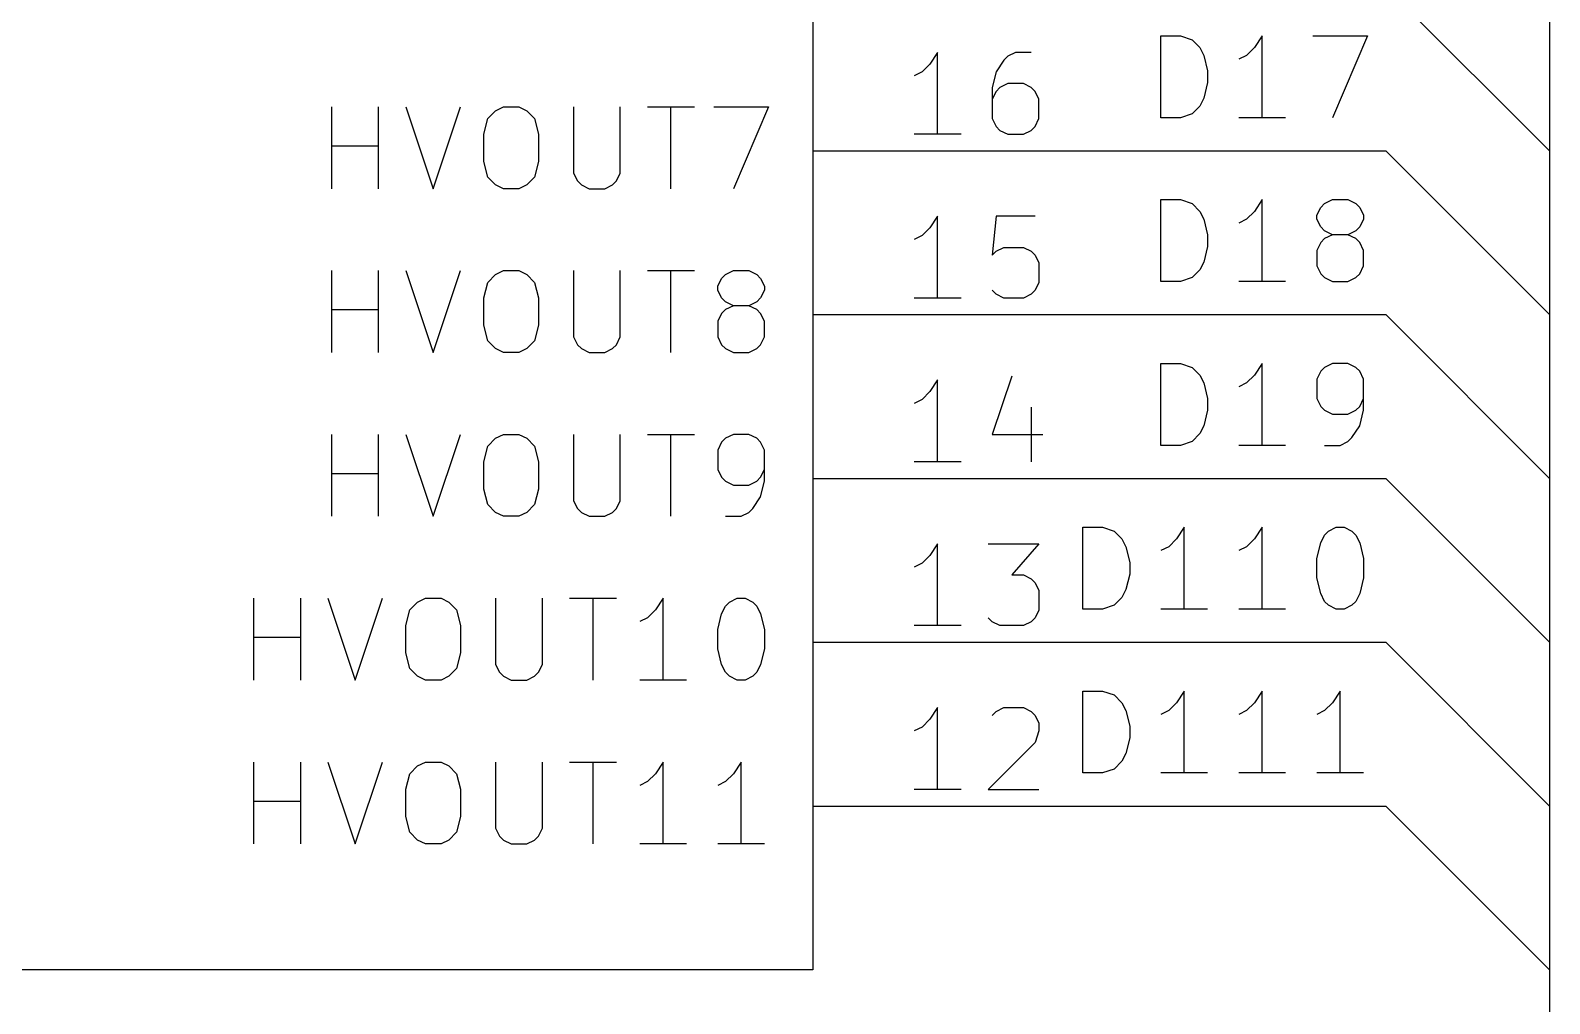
# Model space of a CAD drawing. Extents: x 0.4 to 11.3, y -7.9 to -0.4.
# Drawn here: x 2.772 to 3.7, y -7.021 to -6.426 of the extents above; entities that cross this region are included whole.
import ezdxf

# ---------------------------------------------------------------- set-up
doc = ezdxf.new("R2010")
doc.units = 0
doc.header["$MEASUREMENT"] = 0
for name, color, linetype in [('BLUE2', 5, 'CONTINUOUS'), ('CYAN2', 4, 'CONTINUOUS'), ('GRAY1', 251, 'CONTINUOUS'), ('GREEN3', 91, 'CONTINUOUS'), ('LYELLOW', 51, 'CONTINUOUS'), ('RED2', 1, 'CONTINUOUS'), ('RED3', 11, 'CONTINUOUS')]:
    doc.layers.add(name, color=color, linetype=linetype)

msp = doc.modelspace()

# ---------------------------------------------------------------- linework, layer by layer
at = {"layer": 'BLUE2', "linetype": 'CONTINUOUS'}
for p, q in [((3.7, -6.4), (3.7, -6.5)), ((3.7, -6.5), (3.7, -6.6)), ((3.7, -6.6), (3.7, -6.7)), ((3.7, -6.7), (3.7, -6.8)), ((3.7, -6.8), (3.7, -6.9)), ((3.7, -6.9), (3.7, -7)), ((3.7, -7), (3.7, -7.45))]:
    msp.add_line(p, q, dxfattribs=at)
at = {"layer": 'CYAN2', "linetype": 'CONTINUOUS'}
for p, q in [((2.95619, -6.52313), (2.95619, -6.47313)), ((2.95619, -6.52313), (2.95619, -6.47313)), ((2.98476, -6.52313), (2.98476, -6.47313)), ((2.98476, -6.52313), (2.98476, -6.47313)), ((3.00143, -6.47313), (3.01809, -6.52313)), ((3.00143, -6.47313), (3.01809, -6.52313)), ((3.01809, -6.52313), (3.03476, -6.47313)), ((3.01809, -6.52313), (3.03476, -6.47313)), ((3.05143, -6.48028), (3.05619, -6.47551)), ((3.05143, -6.48028), (3.05619, -6.47551)), ((3.05619, -6.47551), (3.06095, -6.47313)), ((3.05619, -6.47551), (3.06095, -6.47313)), ((3.06095, -6.47313), (3.07047, -6.47313)), ((3.06095, -6.47313), (3.07047, -6.47313)), ((3.07047, -6.47313), (3.07524, -6.47551)), ((3.07047, -6.47313), (3.07524, -6.47551)), ((3.07524, -6.47551), (3.08, -6.48028)), ((3.07524, -6.47551), (3.08, -6.48028)), ((3.10381, -6.47313), (3.10381, -6.51361)), ((3.10381, -6.47313), (3.10381, -6.51361)), ((3.13238, -6.51361), (3.13238, -6.47313)), ((3.13238, -6.51361), (3.13238, -6.47313)), ((3.14905, -6.47313), (3.17762, -6.47313)), ((3.14905, -6.47313), (3.17762, -6.47313)), ((3.16333, -6.52313), (3.16333, -6.47313)), ((3.16333, -6.52313), (3.16333, -6.47313)), ((3.18952, -6.47313), (3.22285, -6.47313)), ((3.18952, -6.47313), (3.22285, -6.47313)), ((3.22285, -6.47313), (3.20143, -6.52313)), ((3.22285, -6.47313), (3.20143, -6.52313)), ((3.04905, -6.4898), (3.05143, -6.48028)), ((3.04905, -6.4898), (3.05143, -6.48028)), ((3.08, -6.48028), (3.08238, -6.4898)), ((3.08, -6.48028), (3.08238, -6.4898)), ((3.04905, -6.50646), (3.04905, -6.4898)), ((3.04905, -6.50646), (3.04905, -6.4898)), ((3.08238, -6.4898), (3.08238, -6.50646)), ((3.08238, -6.4898), (3.08238, -6.50646)), ((2.95619, -6.49694), (2.98476, -6.49694)), ((2.95619, -6.49694), (2.98476, -6.49694)), ((3.05143, -6.51599), (3.04905, -6.50646)), ((3.05143, -6.51599), (3.04905, -6.50646)), ((3.08238, -6.50646), (3.08, -6.51599)), ((3.08238, -6.50646), (3.08, -6.51599)), ((3.10381, -6.51361), (3.10619, -6.51837)), ((3.10381, -6.51361), (3.10619, -6.51837)), ((3.13, -6.51837), (3.13238, -6.51361)), ((3.13, -6.51837), (3.13238, -6.51361)), ((3.05619, -6.52075), (3.05143, -6.51599)), ((3.05619, -6.52075), (3.05143, -6.51599)), ((3.06095, -6.52313), (3.05619, -6.52075)), ((3.06095, -6.52313), (3.05619, -6.52075)), ((3.07047, -6.52313), (3.06095, -6.52313)), ((3.07047, -6.52313), (3.06095, -6.52313)), ((3.07524, -6.52075), (3.07047, -6.52313)), ((3.07524, -6.52075), (3.07047, -6.52313)), ((3.08, -6.51599), (3.07524, -6.52075)), ((3.08, -6.51599), (3.07524, -6.52075)), ((3.10619, -6.51837), (3.10857, -6.52075)), ((3.10619, -6.51837), (3.10857, -6.52075)), ((3.10857, -6.52075), (3.11333, -6.52313)), ((3.10857, -6.52075), (3.11333, -6.52313)), ((3.11333, -6.52313), (3.12285, -6.52313)), ((3.11333, -6.52313), (3.12285, -6.52313)), ((3.12285, -6.52313), (3.12762, -6.52075)), ((3.12285, -6.52313), (3.12762, -6.52075)), ((3.12762, -6.52075), (3.13, -6.51837)), ((3.12762, -6.52075), (3.13, -6.51837)), ((2.95619, -6.62313), (2.95619, -6.57313)), ((2.95619, -6.62313), (2.95619, -6.57313)), ((2.98476, -6.62313), (2.98476, -6.57313)), ((2.98476, -6.62313), (2.98476, -6.57313)), ((3.00143, -6.57313), (3.01809, -6.62313)), ((3.00143, -6.57313), (3.01809, -6.62313)), ((3.01809, -6.62313), (3.03476, -6.57313)), ((3.01809, -6.62313), (3.03476, -6.57313)), ((3.05143, -6.58028), (3.05619, -6.57551)), ((3.05143, -6.58028), (3.05619, -6.57551)), ((3.05619, -6.57551), (3.06095, -6.57313)), ((3.05619, -6.57551), (3.06095, -6.57313)), ((3.06095, -6.57313), (3.07047, -6.57313)), ((3.06095, -6.57313), (3.07047, -6.57313)), ((3.07047, -6.57313), (3.07524, -6.57551)), ((3.07047, -6.57313), (3.07524, -6.57551)), ((3.07524, -6.57551), (3.08, -6.58028)), ((3.07524, -6.57551), (3.08, -6.58028)), ((3.10381, -6.57313), (3.10381, -6.61361)), ((3.10381, -6.57313), (3.10381, -6.61361)), ((3.13238, -6.61361), (3.13238, -6.57313)), ((3.13238, -6.61361), (3.13238, -6.57313)), ((3.14905, -6.57313), (3.17762, -6.57313)), ((3.14905, -6.57313), (3.17762, -6.57313)), ((3.16333, -6.62313), (3.16333, -6.57313)), ((3.16333, -6.62313), (3.16333, -6.57313)), ((3.19191, -6.58265), (3.19428, -6.57789)), ((3.19191, -6.58265), (3.19428, -6.57789)), ((3.19428, -6.57789), (3.19667, -6.57551)), ((3.19428, -6.57789), (3.19667, -6.57551)), ((3.19667, -6.57551), (3.20143, -6.57313)), ((3.19667, -6.57551), (3.20143, -6.57313)), ((3.20143, -6.57313), (3.21095, -6.57313)), ((3.20143, -6.57313), (3.21095, -6.57313)), ((3.21095, -6.57313), (3.21571, -6.57551)), ((3.21095, -6.57313), (3.21571, -6.57551)), ((3.21571, -6.57551), (3.21809, -6.57789)), ((3.21571, -6.57551), (3.21809, -6.57789)), ((3.21809, -6.57789), (3.22048, -6.58265)), ((3.21809, -6.57789), (3.22048, -6.58265)), ((3.04905, -6.5898), (3.05143, -6.58028)), ((3.04905, -6.5898), (3.05143, -6.58028)), ((3.08, -6.58028), (3.08238, -6.5898)), ((3.08, -6.58028), (3.08238, -6.5898)), ((3.19191, -6.58504), (3.19191, -6.58265)), ((3.19191, -6.58504), (3.19191, -6.58265)), ((3.19428, -6.5898), (3.19191, -6.58504)), ((3.19428, -6.5898), (3.19191, -6.58504)), ((3.22048, -6.58504), (3.21809, -6.5898)), ((3.22048, -6.58504), (3.21809, -6.5898)), ((3.22048, -6.58265), (3.22048, -6.58504)), ((3.22048, -6.58265), (3.22048, -6.58504)), ((2.95619, -6.59694), (2.98476, -6.59694)), ((2.95619, -6.59694), (2.98476, -6.59694)), ((3.04905, -6.60646), (3.04905, -6.5898)), ((3.04905, -6.60646), (3.04905, -6.5898)), ((3.08238, -6.5898), (3.08238, -6.60646)), ((3.08238, -6.5898), (3.08238, -6.60646)), ((3.19667, -6.59218), (3.19428, -6.5898)), ((3.19667, -6.59218), (3.19428, -6.5898)), ((3.19667, -6.59694), (3.19428, -6.59932)), ((3.19667, -6.59694), (3.19428, -6.59932)), ((3.20143, -6.59456), (3.19667, -6.59218)), ((3.20143, -6.59456), (3.19667, -6.59218)), ((3.20143, -6.59456), (3.19667, -6.59694)), ((3.20143, -6.59456), (3.19667, -6.59694)), ((3.21095, -6.59456), (3.20143, -6.59456)), ((3.21095, -6.59456), (3.20143, -6.59456)), ((3.21571, -6.59218), (3.21095, -6.59456)), ((3.21571, -6.59218), (3.21095, -6.59456)), ((3.21571, -6.59694), (3.21095, -6.59456)), ((3.21571, -6.59694), (3.21095, -6.59456)), ((3.21809, -6.5898), (3.21571, -6.59218)), ((3.21809, -6.5898), (3.21571, -6.59218)), ((3.21809, -6.59932), (3.21571, -6.59694)), ((3.21809, -6.59932), (3.21571, -6.59694)), ((3.05143, -6.61599), (3.04905, -6.60646)), ((3.05143, -6.61599), (3.04905, -6.60646)), ((3.08238, -6.60646), (3.08, -6.61599)), ((3.08238, -6.60646), (3.08, -6.61599)), ((3.19428, -6.59932), (3.19191, -6.60408)), ((3.19428, -6.59932), (3.19191, -6.60408)), ((3.19191, -6.60408), (3.19191, -6.61361)), ((3.19191, -6.60408), (3.19191, -6.61361)), ((3.22048, -6.60408), (3.21809, -6.59932)), ((3.22048, -6.60408), (3.21809, -6.59932)), ((3.22048, -6.61361), (3.22048, -6.60408)), ((3.22048, -6.61361), (3.22048, -6.60408)), ((3.05619, -6.62075), (3.05143, -6.61599)), ((3.05619, -6.62075), (3.05143, -6.61599)), ((3.08, -6.61599), (3.07524, -6.62075)), ((3.08, -6.61599), (3.07524, -6.62075)), ((3.10381, -6.61361), (3.10619, -6.61837)), ((3.10381, -6.61361), (3.10619, -6.61837)), ((3.13, -6.61837), (3.13238, -6.61361)), ((3.13, -6.61837), (3.13238, -6.61361)), ((3.19191, -6.61361), (3.19428, -6.61837)), ((3.19191, -6.61361), (3.19428, -6.61837)), ((3.21809, -6.61837), (3.22048, -6.61361)), ((3.21809, -6.61837), (3.22048, -6.61361)), ((3.06095, -6.62313), (3.05619, -6.62075)), ((3.06095, -6.62313), (3.05619, -6.62075)), ((3.07047, -6.62313), (3.06095, -6.62313)), ((3.07047, -6.62313), (3.06095, -6.62313)), ((3.07524, -6.62075), (3.07047, -6.62313)), ((3.07524, -6.62075), (3.07047, -6.62313)), ((3.10619, -6.61837), (3.10857, -6.62075)), ((3.10619, -6.61837), (3.10857, -6.62075)), ((3.10857, -6.62075), (3.11333, -6.62313)), ((3.10857, -6.62075), (3.11333, -6.62313)), ((3.11333, -6.62313), (3.12285, -6.62313)), ((3.11333, -6.62313), (3.12285, -6.62313)), ((3.12285, -6.62313), (3.12762, -6.62075)), ((3.12285, -6.62313), (3.12762, -6.62075)), ((3.12762, -6.62075), (3.13, -6.61837)), ((3.12762, -6.62075), (3.13, -6.61837)), ((3.19428, -6.61837), (3.19667, -6.62075)), ((3.19428, -6.61837), (3.19667, -6.62075)), ((3.19667, -6.62075), (3.20143, -6.62313)), ((3.19667, -6.62075), (3.20143, -6.62313)), ((3.20143, -6.62313), (3.21095, -6.62313)), ((3.20143, -6.62313), (3.21095, -6.62313)), ((3.21095, -6.62313), (3.21571, -6.62075)), ((3.21095, -6.62313), (3.21571, -6.62075)), ((3.21571, -6.62075), (3.21809, -6.61837)), ((3.21571, -6.62075), (3.21809, -6.61837)), ((2.95619, -6.72313), (2.95619, -6.67313)), ((2.95619, -6.72313), (2.95619, -6.67313)), ((2.98476, -6.72313), (2.98476, -6.67313)), ((2.98476, -6.72313), (2.98476, -6.67313)), ((3.00143, -6.67313), (3.01809, -6.72313)), ((3.00143, -6.67313), (3.01809, -6.72313)), ((3.01809, -6.72313), (3.03476, -6.67313)), ((3.01809, -6.72313), (3.03476, -6.67313)), ((3.04905, -6.6898), (3.05143, -6.68028)), ((3.04905, -6.6898), (3.05143, -6.68028)), ((3.05143, -6.68028), (3.05619, -6.67551)), ((3.05143, -6.68028), (3.05619, -6.67551)), ((3.05619, -6.67551), (3.06095, -6.67313)), ((3.05619, -6.67551), (3.06095, -6.67313)), ((3.06095, -6.67313), (3.07047, -6.67313)), ((3.06095, -6.67313), (3.07047, -6.67313)), ((3.07047, -6.67313), (3.07524, -6.67551)), ((3.07047, -6.67313), (3.07524, -6.67551)), ((3.07524, -6.67551), (3.08, -6.68028)), ((3.07524, -6.67551), (3.08, -6.68028)), ((3.08, -6.68028), (3.08238, -6.6898)), ((3.08, -6.68028), (3.08238, -6.6898)), ((3.10381, -6.67313), (3.10381, -6.71361)), ((3.10381, -6.67313), (3.10381, -6.71361)), ((3.13238, -6.71361), (3.13238, -6.67313)), ((3.13238, -6.71361), (3.13238, -6.67313)), ((3.14905, -6.67313), (3.17762, -6.67313)), ((3.14905, -6.67313), (3.17762, -6.67313)), ((3.16333, -6.72313), (3.16333, -6.67313)), ((3.16333, -6.72313), (3.16333, -6.67313)), ((3.19428, -6.67789), (3.19191, -6.68265)), ((3.19428, -6.67789), (3.19191, -6.68265)), ((3.19667, -6.67551), (3.19428, -6.67789)), ((3.19667, -6.67551), (3.19428, -6.67789)), ((3.20143, -6.67313), (3.19667, -6.67551)), ((3.20143, -6.67313), (3.19667, -6.67551)), ((3.21095, -6.67313), (3.20143, -6.67313)), ((3.21095, -6.67313), (3.20143, -6.67313)), ((3.21571, -6.67551), (3.21095, -6.67313)), ((3.21571, -6.67551), (3.21095, -6.67313)), ((3.21809, -6.67789), (3.21571, -6.67551)), ((3.21809, -6.67789), (3.21571, -6.67551)), ((3.22048, -6.68265), (3.21809, -6.67789)), ((3.22048, -6.68265), (3.21809, -6.67789)), ((3.04905, -6.70646), (3.04905, -6.6898)), ((3.04905, -6.70646), (3.04905, -6.6898)), ((3.08238, -6.6898), (3.08238, -6.70646)), ((3.08238, -6.6898), (3.08238, -6.70646)), ((3.19191, -6.68265), (3.19191, -6.69456)), ((3.19191, -6.68265), (3.19191, -6.69456)), ((3.22048, -6.7017), (3.22048, -6.68265)), ((3.22048, -6.7017), (3.22048, -6.68265)), ((2.95619, -6.69694), (2.98476, -6.69694)), ((2.95619, -6.69694), (2.98476, -6.69694)), ((3.19191, -6.69456), (3.19428, -6.69932)), ((3.19191, -6.69456), (3.19428, -6.69932)), ((3.19428, -6.69932), (3.19667, -6.7017)), ((3.19428, -6.69932), (3.19667, -6.7017)), ((3.21571, -6.7017), (3.21809, -6.69932)), ((3.21571, -6.7017), (3.21809, -6.69932)), ((3.21809, -6.69932), (3.22048, -6.69456)), ((3.21809, -6.69932), (3.22048, -6.69456)), ((3.05143, -6.71599), (3.04905, -6.70646)), ((3.05143, -6.71599), (3.04905, -6.70646)), ((3.08238, -6.70646), (3.08, -6.71599)), ((3.08238, -6.70646), (3.08, -6.71599)), ((3.19667, -6.7017), (3.20143, -6.70408)), ((3.19667, -6.7017), (3.20143, -6.70408)), ((3.20143, -6.70408), (3.21095, -6.70408)), ((3.20143, -6.70408), (3.21095, -6.70408)), ((3.21095, -6.70408), (3.21571, -6.7017)), ((3.21095, -6.70408), (3.21571, -6.7017)), ((3.21809, -6.71122), (3.22048, -6.7017)), ((3.21809, -6.71122), (3.22048, -6.7017)), ((3.05619, -6.72075), (3.05143, -6.71599)), ((3.05619, -6.72075), (3.05143, -6.71599)), ((3.08, -6.71599), (3.07524, -6.72075)), ((3.08, -6.71599), (3.07524, -6.72075)), ((3.10381, -6.71361), (3.10619, -6.71837)), ((3.10381, -6.71361), (3.10619, -6.71837)), ((3.10619, -6.71837), (3.10857, -6.72075)), ((3.10619, -6.71837), (3.10857, -6.72075)), ((3.12762, -6.72075), (3.13, -6.71837)), ((3.12762, -6.72075), (3.13, -6.71837)), ((3.13, -6.71837), (3.13238, -6.71361)), ((3.13, -6.71837), (3.13238, -6.71361)), ((3.21095, -6.72075), (3.21333, -6.71837)), ((3.21095, -6.72075), (3.21333, -6.71837)), ((3.21333, -6.71837), (3.21809, -6.71122)), ((3.21333, -6.71837), (3.21809, -6.71122)), ((3.06095, -6.72313), (3.05619, -6.72075)), ((3.06095, -6.72313), (3.05619, -6.72075)), ((3.07047, -6.72313), (3.06095, -6.72313)), ((3.07047, -6.72313), (3.06095, -6.72313)), ((3.07524, -6.72075), (3.07047, -6.72313)), ((3.07524, -6.72075), (3.07047, -6.72313)), ((3.10857, -6.72075), (3.11333, -6.72313)), ((3.10857, -6.72075), (3.11333, -6.72313)), ((3.11333, -6.72313), (3.12285, -6.72313)), ((3.11333, -6.72313), (3.12285, -6.72313)), ((3.12285, -6.72313), (3.12762, -6.72075)), ((3.12285, -6.72313), (3.12762, -6.72075)), ((3.19667, -6.72313), (3.20619, -6.72313)), ((3.19667, -6.72313), (3.20619, -6.72313)), ((3.20619, -6.72313), (3.21095, -6.72075)), ((3.20619, -6.72313), (3.21095, -6.72075)), ((2.90857, -6.82313), (2.90857, -6.77313)), ((2.90857, -6.82313), (2.90857, -6.77313)), ((2.93714, -6.82313), (2.93714, -6.77313)), ((2.93714, -6.82313), (2.93714, -6.77313)), ((2.95381, -6.77313), (2.97047, -6.82313)), ((2.95381, -6.77313), (2.97047, -6.82313)), ((2.97047, -6.82313), (2.98714, -6.77313)), ((2.97047, -6.82313), (2.98714, -6.77313)), ((3.00857, -6.77551), (3.01333, -6.77313)), ((3.00857, -6.77551), (3.01333, -6.77313)), ((3.01333, -6.77313), (3.02285, -6.77313)), ((3.01333, -6.77313), (3.02285, -6.77313)), ((3.02285, -6.77313), (3.02762, -6.77551)), ((3.02285, -6.77313), (3.02762, -6.77551)), ((3.05619, -6.77313), (3.05619, -6.81361)), ((3.05619, -6.77313), (3.05619, -6.81361)), ((3.08476, -6.81361), (3.08476, -6.77313)), ((3.08476, -6.81361), (3.08476, -6.77313)), ((3.10143, -6.77313), (3.13, -6.77313)), ((3.10143, -6.77313), (3.13, -6.77313)), ((3.11572, -6.82313), (3.11572, -6.77313)), ((3.11572, -6.82313), (3.11572, -6.77313)), ((3.15857, -6.77313), (3.15381, -6.78028)), ((3.15857, -6.77313), (3.15381, -6.78028)), ((3.15857, -6.82313), (3.15857, -6.77313)), ((3.15857, -6.82313), (3.15857, -6.77313)), ((3.19905, -6.77551), (3.20381, -6.77313)), ((3.19905, -6.77551), (3.20381, -6.77313)), ((3.20381, -6.77313), (3.20857, -6.77313)), ((3.20381, -6.77313), (3.20857, -6.77313)), ((3.20857, -6.77313), (3.21333, -6.77551)), ((3.20857, -6.77313), (3.21333, -6.77551)), ((3.00143, -6.7898), (3.00381, -6.78028)), ((3.00143, -6.7898), (3.00381, -6.78028)), ((3.00381, -6.78028), (3.00857, -6.77551)), ((3.00381, -6.78028), (3.00857, -6.77551)), ((3.02762, -6.77551), (3.03238, -6.78028)), ((3.02762, -6.77551), (3.03238, -6.78028)), ((3.03238, -6.78028), (3.03476, -6.7898)), ((3.03238, -6.78028), (3.03476, -6.7898)), ((3.15381, -6.78028), (3.14905, -6.78504)), ((3.15381, -6.78028), (3.14905, -6.78504)), ((3.19191, -6.79218), (3.19428, -6.78265)), ((3.19191, -6.79218), (3.19428, -6.78265)), ((3.19428, -6.78265), (3.19667, -6.77789)), ((3.19428, -6.78265), (3.19667, -6.77789)), ((3.19667, -6.77789), (3.19905, -6.77551)), ((3.19667, -6.77789), (3.19905, -6.77551)), ((3.21333, -6.77551), (3.21571, -6.77789)), ((3.21333, -6.77551), (3.21571, -6.77789)), ((3.21571, -6.77789), (3.21809, -6.78265)), ((3.21571, -6.77789), (3.21809, -6.78265)), ((3.21809, -6.78265), (3.22048, -6.79218)), ((3.21809, -6.78265), (3.22048, -6.79218)), ((3.00143, -6.80646), (3.00143, -6.7898)), ((3.00143, -6.80646), (3.00143, -6.7898)), ((3.03476, -6.7898), (3.03476, -6.80646)), ((3.03476, -6.7898), (3.03476, -6.80646)), ((3.14905, -6.78504), (3.14429, -6.78742)), ((3.14905, -6.78504), (3.14429, -6.78742)), ((3.19191, -6.80408), (3.19191, -6.79218)), ((3.19191, -6.80408), (3.19191, -6.79218)), ((3.22048, -6.79218), (3.22048, -6.80408)), ((3.22048, -6.79218), (3.22048, -6.80408)), ((2.90857, -6.79694), (2.93714, -6.79694)), ((2.90857, -6.79694), (2.93714, -6.79694)), ((3.00381, -6.81599), (3.00143, -6.80646)), ((3.00381, -6.81599), (3.00143, -6.80646)), ((3.03476, -6.80646), (3.03238, -6.81599)), ((3.03476, -6.80646), (3.03238, -6.81599)), ((3.19428, -6.81361), (3.19191, -6.80408)), ((3.19428, -6.81361), (3.19191, -6.80408)), ((3.22048, -6.80408), (3.21809, -6.81361)), ((3.22048, -6.80408), (3.21809, -6.81361)), ((3.00857, -6.82075), (3.00381, -6.81599)), ((3.00857, -6.82075), (3.00381, -6.81599)), ((3.03238, -6.81599), (3.02762, -6.82075)), ((3.03238, -6.81599), (3.02762, -6.82075)), ((3.05619, -6.81361), (3.05857, -6.81837)), ((3.05619, -6.81361), (3.05857, -6.81837)), ((3.05857, -6.81837), (3.06095, -6.82075)), ((3.05857, -6.81837), (3.06095, -6.82075)), ((3.08, -6.82075), (3.08238, -6.81837)), ((3.08, -6.82075), (3.08238, -6.81837)), ((3.08238, -6.81837), (3.08476, -6.81361)), ((3.08238, -6.81837), (3.08476, -6.81361)), ((3.19667, -6.81837), (3.19428, -6.81361)), ((3.19667, -6.81837), (3.19428, -6.81361)), ((3.19905, -6.82075), (3.19667, -6.81837)), ((3.19905, -6.82075), (3.19667, -6.81837)), ((3.21571, -6.81837), (3.21333, -6.82075)), ((3.21571, -6.81837), (3.21333, -6.82075)), ((3.21809, -6.81361), (3.21571, -6.81837)), ((3.21809, -6.81361), (3.21571, -6.81837)), ((3.01333, -6.82313), (3.00857, -6.82075)), ((3.01333, -6.82313), (3.00857, -6.82075)), ((3.02285, -6.82313), (3.01333, -6.82313)), ((3.02285, -6.82313), (3.01333, -6.82313)), ((3.02762, -6.82075), (3.02285, -6.82313)), ((3.02762, -6.82075), (3.02285, -6.82313)), ((3.06095, -6.82075), (3.06571, -6.82313)), ((3.06095, -6.82075), (3.06571, -6.82313)), ((3.06571, -6.82313), (3.07524, -6.82313)), ((3.06571, -6.82313), (3.07524, -6.82313)), ((3.07524, -6.82313), (3.08, -6.82075)), ((3.07524, -6.82313), (3.08, -6.82075)), ((3.17286, -6.82313), (3.14429, -6.82313)), ((3.17286, -6.82313), (3.14429, -6.82313)), ((3.20381, -6.82313), (3.19905, -6.82075)), ((3.20381, -6.82313), (3.19905, -6.82075)), ((3.20857, -6.82313), (3.20381, -6.82313)), ((3.20857, -6.82313), (3.20381, -6.82313)), ((3.21333, -6.82075), (3.20857, -6.82313)), ((3.21333, -6.82075), (3.20857, -6.82313)), ((2.90857, -6.92313), (2.90857, -6.87313)), ((2.90857, -6.92313), (2.90857, -6.87313)), ((2.93714, -6.92313), (2.93714, -6.87313)), ((2.93714, -6.92313), (2.93714, -6.87313)), ((2.95381, -6.87313), (2.97047, -6.92313)), ((2.95381, -6.87313), (2.97047, -6.92313)), ((2.97047, -6.92313), (2.98714, -6.87313)), ((2.97047, -6.92313), (2.98714, -6.87313)), ((3.00381, -6.88028), (3.00857, -6.87551)), ((3.00381, -6.88028), (3.00857, -6.87551)), ((3.00857, -6.87551), (3.01333, -6.87313)), ((3.00857, -6.87551), (3.01333, -6.87313)), ((3.01333, -6.87313), (3.02285, -6.87313)), ((3.01333, -6.87313), (3.02285, -6.87313)), ((3.02285, -6.87313), (3.02762, -6.87551)), ((3.02285, -6.87313), (3.02762, -6.87551)), ((3.02762, -6.87551), (3.03238, -6.88028)), ((3.02762, -6.87551), (3.03238, -6.88028)), ((3.05619, -6.87313), (3.05619, -6.91361)), ((3.05619, -6.87313), (3.05619, -6.91361)), ((3.08476, -6.91361), (3.08476, -6.87313)), ((3.08476, -6.91361), (3.08476, -6.87313)), ((3.10143, -6.87313), (3.13, -6.87313)), ((3.10143, -6.87313), (3.13, -6.87313)), ((3.11572, -6.92313), (3.11572, -6.87313)), ((3.11572, -6.92313), (3.11572, -6.87313)), ((3.15857, -6.87313), (3.15381, -6.88028)), ((3.15857, -6.87313), (3.15381, -6.88028)), ((3.15857, -6.92313), (3.15857, -6.87313)), ((3.15857, -6.92313), (3.15857, -6.87313)), ((3.20619, -6.87313), (3.20143, -6.88028)), ((3.20619, -6.87313), (3.20143, -6.88028)), ((3.20619, -6.92313), (3.20619, -6.87313)), ((3.20619, -6.92313), (3.20619, -6.87313)), ((3.00143, -6.8898), (3.00381, -6.88028)), ((3.00143, -6.8898), (3.00381, -6.88028)), ((3.03238, -6.88028), (3.03476, -6.8898)), ((3.03238, -6.88028), (3.03476, -6.8898)), ((3.14905, -6.88504), (3.14429, -6.88742)), ((3.14905, -6.88504), (3.14429, -6.88742)), ((3.15381, -6.88028), (3.14905, -6.88504)), ((3.15381, -6.88028), (3.14905, -6.88504)), ((3.19667, -6.88504), (3.19191, -6.88742)), ((3.19667, -6.88504), (3.19191, -6.88742)), ((3.20143, -6.88028), (3.19667, -6.88504)), ((3.20143, -6.88028), (3.19667, -6.88504)), ((3.00143, -6.90646), (3.00143, -6.8898)), ((3.00143, -6.90646), (3.00143, -6.8898)), ((3.03476, -6.8898), (3.03476, -6.90646)), ((3.03476, -6.8898), (3.03476, -6.90646)), ((2.90857, -6.89694), (2.93714, -6.89694)), ((2.90857, -6.89694), (2.93714, -6.89694)), ((3.00381, -6.91599), (3.00143, -6.90646)), ((3.00381, -6.91599), (3.00143, -6.90646)), ((3.03476, -6.90646), (3.03238, -6.91599)), ((3.03476, -6.90646), (3.03238, -6.91599)), ((3.00857, -6.92075), (3.00381, -6.91599)), ((3.00857, -6.92075), (3.00381, -6.91599)), ((3.01333, -6.92313), (3.00857, -6.92075)), ((3.01333, -6.92313), (3.00857, -6.92075)), ((3.02762, -6.92075), (3.02285, -6.92313)), ((3.02762, -6.92075), (3.02285, -6.92313)), ((3.03238, -6.91599), (3.02762, -6.92075)), ((3.03238, -6.91599), (3.02762, -6.92075)), ((3.05619, -6.91361), (3.05857, -6.91837)), ((3.05619, -6.91361), (3.05857, -6.91837)), ((3.05857, -6.91837), (3.06095, -6.92075)), ((3.05857, -6.91837), (3.06095, -6.92075)), ((3.06095, -6.92075), (3.06571, -6.92313)), ((3.06095, -6.92075), (3.06571, -6.92313)), ((3.07524, -6.92313), (3.08, -6.92075)), ((3.07524, -6.92313), (3.08, -6.92075)), ((3.08, -6.92075), (3.08238, -6.91837)), ((3.08, -6.92075), (3.08238, -6.91837)), ((3.08238, -6.91837), (3.08476, -6.91361)), ((3.08238, -6.91837), (3.08476, -6.91361)), ((3.02285, -6.92313), (3.01333, -6.92313)), ((3.02285, -6.92313), (3.01333, -6.92313)), ((3.06571, -6.92313), (3.07524, -6.92313)), ((3.06571, -6.92313), (3.07524, -6.92313)), ((3.17286, -6.92313), (3.14429, -6.92313)), ((3.17286, -6.92313), (3.14429, -6.92313)), ((3.22048, -6.92313), (3.19191, -6.92313)), ((3.22048, -6.92313), (3.19191, -6.92313))]:
    msp.add_line(p, q, dxfattribs=at)
at = {"layer": 'GRAY1', "linetype": 'CONTINUOUS'}
for p, q in [((3.46256, -6.4798), (3.46256, -6.4298)), ((3.46256, -6.4298), (3.47446, -6.4298)), ((3.47446, -6.4298), (3.4816, -6.43218)), ((3.52446, -6.4298), (3.5197, -6.43694)), ((3.52446, -6.4798), (3.52446, -6.4298)), ((3.55541, -6.4298), (3.58874, -6.4298)), ((3.58874, -6.4298), (3.56732, -6.4798)), ((3.4816, -6.43218), (3.48637, -6.43694)), ((3.48637, -6.43694), (3.48875, -6.4417)), ((3.5197, -6.43694), (3.51494, -6.4417)), ((3.48875, -6.4417), (3.49113, -6.45123)), ((3.51494, -6.4417), (3.51018, -6.44409)), ((3.49113, -6.45837), (3.48875, -6.46789)), ((3.49113, -6.45123), (3.49113, -6.45837)), ((3.48875, -6.46789), (3.48637, -6.47266)), ((3.48637, -6.47266), (3.4816, -6.47742)), ((3.47446, -6.4798), (3.46256, -6.4798)), ((3.4816, -6.47742), (3.47446, -6.4798)), ((3.53875, -6.4798), (3.51018, -6.4798)), ((3.46256, -6.5798), (3.46256, -6.5298)), ((3.46256, -6.5298), (3.47446, -6.5298)), ((3.47446, -6.5298), (3.4816, -6.53218)), ((3.4816, -6.53218), (3.48637, -6.53694)), ((3.52446, -6.5298), (3.5197, -6.53694)), ((3.52446, -6.5798), (3.52446, -6.5298)), ((3.56017, -6.53456), (3.56256, -6.53218)), ((3.56256, -6.53218), (3.56732, -6.5298)), ((3.56732, -6.5298), (3.57684, -6.5298)), ((3.57684, -6.5298), (3.5816, -6.53218)), ((3.5816, -6.53218), (3.58398, -6.53456)), ((3.48637, -6.53694), (3.48875, -6.5417)), ((3.48875, -6.5417), (3.49113, -6.55123)), ((3.51494, -6.5417), (3.51018, -6.54409)), ((3.5197, -6.53694), (3.51494, -6.5417)), ((3.5578, -6.53932), (3.56017, -6.53456)), ((3.5578, -6.5417), (3.5578, -6.53932)), ((3.56017, -6.54647), (3.5578, -6.5417)), ((3.58398, -6.53456), (3.58637, -6.53932)), ((3.58637, -6.5417), (3.58398, -6.54647)), ((3.58637, -6.53932), (3.58637, -6.5417)), ((3.49113, -6.55123), (3.49113, -6.55837)), ((3.56256, -6.54885), (3.56017, -6.54647)), ((3.56732, -6.55123), (3.56256, -6.54885)), ((3.56732, -6.55123), (3.56256, -6.55361)), ((3.57684, -6.55123), (3.56732, -6.55123)), ((3.5816, -6.54885), (3.57684, -6.55123)), ((3.5816, -6.55361), (3.57684, -6.55123)), ((3.58398, -6.54647), (3.5816, -6.54885)), ((3.49113, -6.55837), (3.48875, -6.56789)), ((3.56017, -6.55599), (3.5578, -6.56075)), ((3.56256, -6.55361), (3.56017, -6.55599)), ((3.58398, -6.55599), (3.5816, -6.55361)), ((3.58637, -6.56075), (3.58398, -6.55599)), ((3.48875, -6.56789), (3.48637, -6.57266)), ((3.5578, -6.56075), (3.5578, -6.57028)), ((3.58637, -6.57028), (3.58637, -6.56075)), ((3.4816, -6.57742), (3.47446, -6.5798)), ((3.48637, -6.57266), (3.4816, -6.57742)), ((3.5578, -6.57028), (3.56017, -6.57504)), ((3.56017, -6.57504), (3.56256, -6.57742)), ((3.56256, -6.57742), (3.56732, -6.5798)), ((3.57684, -6.5798), (3.5816, -6.57742)), ((3.5816, -6.57742), (3.58398, -6.57504)), ((3.58398, -6.57504), (3.58637, -6.57028)), ((3.47446, -6.5798), (3.46256, -6.5798)), ((3.53875, -6.5798), (3.51018, -6.5798)), ((3.56732, -6.5798), (3.57684, -6.5798)), ((3.46256, -6.6798), (3.46256, -6.6298)), ((3.46256, -6.6298), (3.47446, -6.6298)), ((3.47446, -6.6298), (3.4816, -6.63218)), ((3.4816, -6.63218), (3.48637, -6.63694)), ((3.52446, -6.6298), (3.5197, -6.63694)), ((3.52446, -6.6798), (3.52446, -6.6298)), ((3.56017, -6.63456), (3.5578, -6.63932)), ((3.56256, -6.63218), (3.56017, -6.63456)), ((3.56732, -6.6298), (3.56256, -6.63218)), ((3.57684, -6.6298), (3.56732, -6.6298)), ((3.5816, -6.63218), (3.57684, -6.6298)), ((3.58398, -6.63456), (3.5816, -6.63218)), ((3.58637, -6.63932), (3.58398, -6.63456)), ((3.48637, -6.63694), (3.48875, -6.6417)), ((3.48875, -6.6417), (3.49113, -6.65123)), ((3.51494, -6.6417), (3.51018, -6.64409)), ((3.5197, -6.63694), (3.51494, -6.6417)), ((3.5578, -6.63932), (3.5578, -6.65123)), ((3.58637, -6.65837), (3.58637, -6.63932)), ((3.49113, -6.65123), (3.49113, -6.65837)), ((3.5578, -6.65123), (3.56017, -6.65599)), ((3.58398, -6.65599), (3.58637, -6.65123)), ((3.49113, -6.65837), (3.48875, -6.66789)), ((3.56017, -6.65599), (3.56256, -6.65837)), ((3.56256, -6.65837), (3.56732, -6.66075)), ((3.56732, -6.66075), (3.57684, -6.66075)), ((3.57684, -6.66075), (3.5816, -6.65837)), ((3.5816, -6.65837), (3.58398, -6.65599)), ((3.58398, -6.66789), (3.58637, -6.65837)), ((3.48875, -6.66789), (3.48637, -6.67266)), ((3.57922, -6.67504), (3.58398, -6.66789)), ((3.47446, -6.6798), (3.46256, -6.6798)), ((3.4816, -6.67742), (3.47446, -6.6798)), ((3.48637, -6.67266), (3.4816, -6.67742)), ((3.53875, -6.6798), (3.51018, -6.6798)), ((3.56256, -6.6798), (3.57208, -6.6798)), ((3.57208, -6.6798), (3.57684, -6.67742)), ((3.57684, -6.67742), (3.57922, -6.67504)), ((3.41494, -6.7798), (3.41494, -6.7298)), ((3.41494, -6.7298), (3.42684, -6.7298)), ((3.42684, -6.7298), (3.43398, -6.73218)), ((3.43398, -6.73218), (3.43875, -6.73694)), ((3.43875, -6.73694), (3.44113, -6.7417)), ((3.47208, -6.73694), (3.46732, -6.7417)), ((3.47684, -6.7298), (3.47208, -6.73694)), ((3.47684, -6.7798), (3.47684, -6.7298)), ((3.5197, -6.73694), (3.51494, -6.7417)), ((3.52446, -6.7298), (3.5197, -6.73694)), ((3.52446, -6.7798), (3.52446, -6.7298)), ((3.56017, -6.73932), (3.56256, -6.73456)), ((3.56256, -6.73456), (3.56494, -6.73218)), ((3.56494, -6.73218), (3.5697, -6.7298)), ((3.5697, -6.7298), (3.57446, -6.7298)), ((3.57446, -6.7298), (3.57922, -6.73218)), ((3.57922, -6.73218), (3.5816, -6.73456)), ((3.5816, -6.73456), (3.58398, -6.73932)), ((3.44113, -6.7417), (3.44351, -6.75123)), ((3.46732, -6.7417), (3.46256, -6.74409)), ((3.51494, -6.7417), (3.51018, -6.74409)), ((3.5578, -6.74885), (3.56017, -6.73932)), ((3.58398, -6.73932), (3.58637, -6.74885)), ((3.44351, -6.75123), (3.44351, -6.75837)), ((3.5578, -6.76075), (3.5578, -6.74885)), ((3.58637, -6.74885), (3.58637, -6.76075)), ((3.44351, -6.75837), (3.44113, -6.76789)), ((3.56017, -6.77028), (3.5578, -6.76075)), ((3.58637, -6.76075), (3.58398, -6.77028)), ((3.43875, -6.77266), (3.43398, -6.77742)), ((3.44113, -6.76789), (3.43875, -6.77266)), ((3.56256, -6.77504), (3.56017, -6.77028)), ((3.58398, -6.77028), (3.5816, -6.77504)), ((3.42684, -6.7798), (3.41494, -6.7798)), ((3.43398, -6.77742), (3.42684, -6.7798)), ((3.49113, -6.7798), (3.46256, -6.7798)), ((3.53875, -6.7798), (3.51018, -6.7798)), ((3.56494, -6.77742), (3.56256, -6.77504)), ((3.5697, -6.7798), (3.56494, -6.77742)), ((3.57446, -6.7798), (3.5697, -6.7798)), ((3.57922, -6.77742), (3.57446, -6.7798)), ((3.5816, -6.77504), (3.57922, -6.77742)), ((3.41494, -6.8798), (3.41494, -6.8298)), ((3.41494, -6.8298), (3.42684, -6.8298)), ((3.42684, -6.8298), (3.43398, -6.83218)), ((3.47684, -6.8298), (3.47208, -6.83694)), ((3.47684, -6.8798), (3.47684, -6.8298)), ((3.52446, -6.8298), (3.5197, -6.83694)), ((3.52446, -6.8798), (3.52446, -6.8298)), ((3.57208, -6.8298), (3.56732, -6.83694)), ((3.57208, -6.8798), (3.57208, -6.8298)), ((3.43398, -6.83218), (3.43875, -6.83694)), ((3.43875, -6.83694), (3.44113, -6.8417)), ((3.47208, -6.83694), (3.46732, -6.8417)), ((3.5197, -6.83694), (3.51494, -6.8417)), ((3.56732, -6.83694), (3.56256, -6.8417)), ((3.44113, -6.8417), (3.44351, -6.85123)), ((3.46732, -6.8417), (3.46256, -6.84409)), ((3.51494, -6.8417), (3.51018, -6.84409)), ((3.56256, -6.8417), (3.5578, -6.84409)), ((3.44351, -6.85123), (3.44351, -6.85837)), ((3.44351, -6.85837), (3.44113, -6.86789)), ((3.43875, -6.87266), (3.43398, -6.87742)), ((3.44113, -6.86789), (3.43875, -6.87266)), ((3.42684, -6.8798), (3.41494, -6.8798)), ((3.43398, -6.87742), (3.42684, -6.8798)), ((3.49113, -6.8798), (3.46256, -6.8798)), ((3.53875, -6.8798), (3.51018, -6.8798)), ((3.58637, -6.8798), (3.5578, -6.8798))]:
    msp.add_line(p, q, dxfattribs=at)
at = {"layer": 'GREEN3', "linetype": 'CONTINUOUS'}
for p, q in [((3.6, -6.4), (3.7, -6.5)), ((3.45, -6.5), (3.6, -6.5)), ((3.6, -6.5), (3.7, -6.6)), ((3.45, -6.6), (3.6, -6.6)), ((3.6, -6.6), (3.7, -6.7)), ((3.45, -6.7), (3.6, -6.7)), ((3.6, -6.7), (3.7, -6.8)), ((3.45, -6.8), (3.6, -6.8)), ((3.6, -6.8), (3.7, -6.9)), ((3.45, -6.9), (3.6, -6.9)), ((3.6, -6.9), (3.7, -7))]:
    msp.add_line(p, q, dxfattribs=at)
at = {"layer": 'LYELLOW', "linetype": 'CONTINUOUS'}
for p, q in [((3.25, -5.8), (3.25, -7)), ((3.25, -7), (1.05, -7))]:
    msp.add_line(p, q, dxfattribs=at)
at = {"layer": 'RED2', "linetype": 'CONTINUOUS'}
for p, q in [((3.25, -5.8), (3.25, -7)), ((3.25, -6.5), (3.45, -6.5)), ((3.25, -6.5), (3.45, -6.5)), ((3.25, -6.6), (3.45, -6.6)), ((3.25, -6.6), (3.45, -6.6)), ((3.25, -6.7), (3.45, -6.7)), ((3.25, -6.7), (3.45, -6.7)), ((3.25, -6.8), (3.45, -6.8)), ((3.25, -6.8), (3.45, -6.8)), ((3.25, -6.9), (3.45, -6.9)), ((3.25, -6.9), (3.45, -6.9)), ((3.25, -7), (1.05, -7))]:
    msp.add_line(p, q, dxfattribs=at)
at = {"layer": 'RED3', "linetype": 'CONTINUOUS'}
for p, q in [((3.32619, -6.43988), (3.32143, -6.44702)), ((3.32619, -6.43988), (3.32143, -6.44702)), ((3.32619, -6.48988), (3.32619, -6.43988)), ((3.32619, -6.48988), (3.32619, -6.43988)), ((3.37381, -6.43988), (3.36905, -6.44226)), ((3.37381, -6.43988), (3.36905, -6.44226)), ((3.38333, -6.43988), (3.37381, -6.43988)), ((3.38333, -6.43988), (3.37381, -6.43988)), ((3.32143, -6.44702), (3.31667, -6.45178)), ((3.32143, -6.44702), (3.31667, -6.45178)), ((3.36667, -6.44464), (3.3619, -6.45178)), ((3.36667, -6.44464), (3.3619, -6.45178)), ((3.36905, -6.44226), (3.36667, -6.44464)), ((3.36905, -6.44226), (3.36667, -6.44464)), ((3.31667, -6.45178), (3.31191, -6.45417)), ((3.31667, -6.45178), (3.31191, -6.45417)), ((3.3619, -6.45178), (3.35952, -6.46131)), ((3.3619, -6.45178), (3.35952, -6.46131)), ((3.35952, -6.46131), (3.35952, -6.48035)), ((3.35952, -6.46131), (3.35952, -6.48035)), ((3.3619, -6.46369), (3.35952, -6.46845)), ((3.3619, -6.46369), (3.35952, -6.46845)), ((3.36428, -6.46131), (3.3619, -6.46369)), ((3.36428, -6.46131), (3.3619, -6.46369)), ((3.36905, -6.45893), (3.36428, -6.46131)), ((3.36905, -6.45893), (3.36428, -6.46131)), ((3.37857, -6.45893), (3.36905, -6.45893)), ((3.37857, -6.45893), (3.36905, -6.45893)), ((3.38333, -6.46131), (3.37857, -6.45893)), ((3.38333, -6.46131), (3.37857, -6.45893)), ((3.38571, -6.46369), (3.38333, -6.46131)), ((3.38571, -6.46369), (3.38333, -6.46131)), ((3.38809, -6.46845), (3.38571, -6.46369)), ((3.38809, -6.46845), (3.38571, -6.46369)), ((3.38809, -6.48035), (3.38809, -6.46845)), ((3.38809, -6.48035), (3.38809, -6.46845)), ((3.35952, -6.48035), (3.3619, -6.48512)), ((3.35952, -6.48035), (3.3619, -6.48512)), ((3.3619, -6.48512), (3.36428, -6.4875)), ((3.3619, -6.48512), (3.36428, -6.4875)), ((3.38333, -6.4875), (3.38571, -6.48512)), ((3.38333, -6.4875), (3.38571, -6.48512)), ((3.38571, -6.48512), (3.38809, -6.48035)), ((3.38571, -6.48512), (3.38809, -6.48035)), ((3.34048, -6.48988), (3.31191, -6.48988)), ((3.34048, -6.48988), (3.31191, -6.48988)), ((3.36428, -6.4875), (3.36905, -6.48988)), ((3.36428, -6.4875), (3.36905, -6.48988)), ((3.36905, -6.48988), (3.37857, -6.48988)), ((3.36905, -6.48988), (3.37857, -6.48988)), ((3.37857, -6.48988), (3.38333, -6.4875)), ((3.37857, -6.48988), (3.38333, -6.4875)), ((3.32619, -6.53988), (3.32143, -6.54702)), ((3.32619, -6.53988), (3.32143, -6.54702)), ((3.32619, -6.58988), (3.32619, -6.53988)), ((3.32619, -6.58988), (3.32619, -6.53988)), ((3.3619, -6.53988), (3.35952, -6.56369)), ((3.3619, -6.53988), (3.35952, -6.56369)), ((3.38571, -6.53988), (3.3619, -6.53988)), ((3.38571, -6.53988), (3.3619, -6.53988)), ((3.32143, -6.54702), (3.31667, -6.55178)), ((3.32143, -6.54702), (3.31667, -6.55178)), ((3.31667, -6.55178), (3.31191, -6.55417)), ((3.31667, -6.55178), (3.31191, -6.55417)), ((3.3619, -6.56131), (3.36667, -6.55893)), ((3.3619, -6.56131), (3.36667, -6.55893)), ((3.36667, -6.55893), (3.37857, -6.55893)), ((3.36667, -6.55893), (3.37857, -6.55893)), ((3.37857, -6.55893), (3.38333, -6.56131)), ((3.37857, -6.55893), (3.38333, -6.56131)), ((3.35952, -6.56369), (3.3619, -6.56131)), ((3.35952, -6.56369), (3.3619, -6.56131)), ((3.38333, -6.56131), (3.38571, -6.56369)), ((3.38333, -6.56131), (3.38571, -6.56369)), ((3.38571, -6.56369), (3.38809, -6.56845)), ((3.38571, -6.56369), (3.38809, -6.56845)), ((3.38809, -6.56845), (3.38809, -6.58035)), ((3.38809, -6.56845), (3.38809, -6.58035)), ((3.3619, -6.5875), (3.35952, -6.58512)), ((3.3619, -6.5875), (3.35952, -6.58512)), ((3.36667, -6.58988), (3.3619, -6.5875)), ((3.36667, -6.58988), (3.3619, -6.5875)), ((3.38333, -6.5875), (3.37857, -6.58988)), ((3.38333, -6.5875), (3.37857, -6.58988)), ((3.38571, -6.58512), (3.38333, -6.5875)), ((3.38571, -6.58512), (3.38333, -6.5875)), ((3.38809, -6.58035), (3.38571, -6.58512)), ((3.38809, -6.58035), (3.38571, -6.58512)), ((3.34048, -6.58988), (3.31191, -6.58988)), ((3.34048, -6.58988), (3.31191, -6.58988)), ((3.37857, -6.58988), (3.36667, -6.58988)), ((3.37857, -6.58988), (3.36667, -6.58988)), ((3.32619, -6.63988), (3.32143, -6.64702)), ((3.32619, -6.63988), (3.32143, -6.64702)), ((3.32619, -6.68988), (3.32619, -6.63988)), ((3.32619, -6.68988), (3.32619, -6.63988)), ((3.37143, -6.6375), (3.35952, -6.67321)), ((3.37143, -6.6375), (3.35952, -6.67321)), ((3.31667, -6.65178), (3.31191, -6.65417)), ((3.31667, -6.65178), (3.31191, -6.65417)), ((3.32143, -6.64702), (3.31667, -6.65178)), ((3.32143, -6.64702), (3.31667, -6.65178)), ((3.38333, -6.65655), (3.38333, -6.68988)), ((3.38333, -6.65655), (3.38333, -6.68988)), ((3.35952, -6.67321), (3.39047, -6.67321)), ((3.35952, -6.67321), (3.39047, -6.67321)), ((3.34048, -6.68988), (3.31191, -6.68988)), ((3.34048, -6.68988), (3.31191, -6.68988)), ((3.32619, -6.73988), (3.32143, -6.74702)), ((3.32619, -6.73988), (3.32143, -6.74702)), ((3.32619, -6.78988), (3.32619, -6.73988)), ((3.32619, -6.78988), (3.32619, -6.73988)), ((3.35714, -6.73988), (3.38809, -6.73988)), ((3.35714, -6.73988), (3.38809, -6.73988)), ((3.38809, -6.73988), (3.37143, -6.75893)), ((3.38809, -6.73988), (3.37143, -6.75893)), ((3.31667, -6.75178), (3.31191, -6.75417)), ((3.31667, -6.75178), (3.31191, -6.75417)), ((3.32143, -6.74702), (3.31667, -6.75178)), ((3.32143, -6.74702), (3.31667, -6.75178)), ((3.37143, -6.75893), (3.37857, -6.75893)), ((3.37143, -6.75893), (3.37857, -6.75893)), ((3.37857, -6.75893), (3.38333, -6.76131)), ((3.37857, -6.75893), (3.38333, -6.76131)), ((3.38333, -6.76131), (3.38571, -6.76369)), ((3.38333, -6.76131), (3.38571, -6.76369)), ((3.38571, -6.76369), (3.38809, -6.76845)), ((3.38571, -6.76369), (3.38809, -6.76845)), ((3.38809, -6.76845), (3.38809, -6.78035)), ((3.38809, -6.76845), (3.38809, -6.78035)), ((3.38809, -6.78035), (3.38571, -6.78512)), ((3.38809, -6.78035), (3.38571, -6.78512)), ((3.34048, -6.78988), (3.31191, -6.78988)), ((3.34048, -6.78988), (3.31191, -6.78988)), ((3.35952, -6.7875), (3.35714, -6.78512)), ((3.35952, -6.7875), (3.35714, -6.78512)), ((3.36428, -6.78988), (3.35952, -6.7875)), ((3.36428, -6.78988), (3.35952, -6.7875)), ((3.37857, -6.78988), (3.36428, -6.78988)), ((3.37857, -6.78988), (3.36428, -6.78988)), ((3.38333, -6.7875), (3.37857, -6.78988)), ((3.38333, -6.7875), (3.37857, -6.78988)), ((3.38571, -6.78512), (3.38333, -6.7875)), ((3.38571, -6.78512), (3.38333, -6.7875)), ((3.32143, -6.84702), (3.31667, -6.85178)), ((3.32143, -6.84702), (3.31667, -6.85178)), ((3.32619, -6.83988), (3.32143, -6.84702)), ((3.32619, -6.83988), (3.32143, -6.84702)), ((3.32619, -6.88988), (3.32619, -6.83988)), ((3.32619, -6.88988), (3.32619, -6.83988)), ((3.35952, -6.84464), (3.3619, -6.84226)), ((3.35952, -6.84464), (3.3619, -6.84226)), ((3.3619, -6.84226), (3.36667, -6.83988)), ((3.3619, -6.84226), (3.36667, -6.83988)), ((3.36667, -6.83988), (3.37857, -6.83988)), ((3.36667, -6.83988), (3.37857, -6.83988)), ((3.37857, -6.83988), (3.38333, -6.84226)), ((3.37857, -6.83988), (3.38333, -6.84226)), ((3.38333, -6.84226), (3.38571, -6.84464)), ((3.38333, -6.84226), (3.38571, -6.84464)), ((3.38571, -6.84464), (3.38809, -6.8494)), ((3.38571, -6.84464), (3.38809, -6.8494)), ((3.31667, -6.85178), (3.31191, -6.85417)), ((3.31667, -6.85178), (3.31191, -6.85417)), ((3.38809, -6.85417), (3.38571, -6.86131)), ((3.38809, -6.85417), (3.38571, -6.86131)), ((3.38809, -6.8494), (3.38809, -6.85417)), ((3.38809, -6.8494), (3.38809, -6.85417)), ((3.38571, -6.86131), (3.35714, -6.88988)), ((3.38571, -6.86131), (3.35714, -6.88988)), ((3.34048, -6.88988), (3.31191, -6.88988)), ((3.34048, -6.88988), (3.31191, -6.88988)), ((3.35714, -6.88988), (3.38809, -6.88988)), ((3.35714, -6.88988), (3.38809, -6.88988))]:
    msp.add_line(p, q, dxfattribs=at)

doc.saveas('drawing.dxf')
